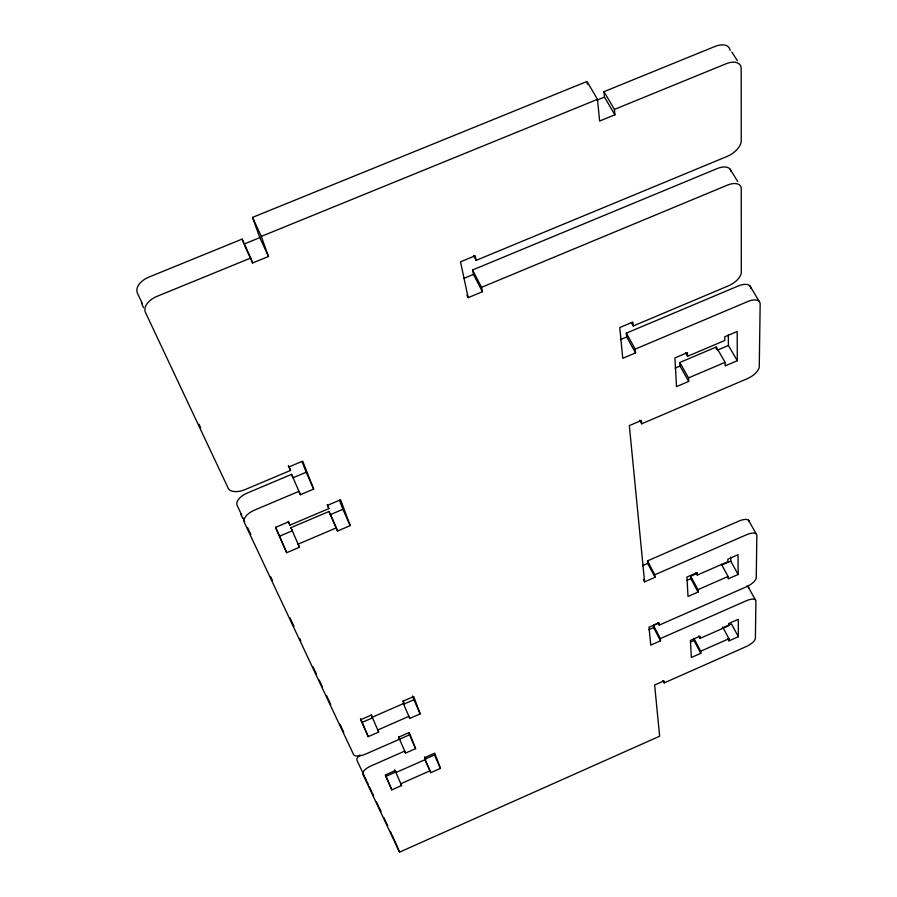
<?xml version="1.0" encoding="UTF-8"?>
<svg xmlns="http://www.w3.org/2000/svg" width="897" height="897" viewBox="0 0 897 897"><rect width="100%" height="100%" fill="white"/><g stroke="black" fill="none" stroke-linecap="round" stroke-linejoin="round"><path stroke-width="1.35" d="M398.739 736.493L399.86 739.038L399.03 737.009L409.267 732.501L415.603 748.636L405.556 753.054L404.76 751.081L371.123 765.881A10.988 4.238 -23.6 0 0 362.825 774.189L399.524 852.15L659.643 736.213L654.642 685.028L663.993 680.89L664.161 682.909L746.102 646.636A10.304 3.767 -28 0 0 755.386 638.35L755.913 601.08A10.719 4.07 -28.2 0 0 746.304 600.766L660.327 638.608L660.517 640.817L650.751 645.111L649.002 627.216L658.959 622.854L659.16 625.131L746.36 586.817A10.988 4.272 -28.4 0 0 756.249 577.758L756.855 535.431A11.459 4.631 -28.8 0 0 746.596 534.724L654.788 574.775L655.012 577.298L644.573 581.85L643.373 579.529M395.162 770.624L385.228 774.997L391.821 789.865L401.564 785.559L400.78 783.72L430.022 770.803L424.617 758.548M440.438 768.381L434.473 754.949L424.808 759.221L430.739 772.665L440.438 768.381L434.776 753.155L424.886 757.517L425.638 759.434L395.969 772.519L394.927 770.175M700.781 653.308L694.009 640.48L693.908 638.35L700.692 651.211L700.781 653.308L691.363 657.479L690.421 640.413L700.019 636.186L700.12 638.361L728.768 625.725L728.734 623.527L738.287 619.311L738.354 636.713L728.969 640.85L727.725 638.529M395.723 772.037L386.013 776.331L391.821 789.865M690.488 642.028L694.009 640.48M722.119 628.079L731.47 623.953L738.354 636.713M700.692 651.211L728.947 638.72L722.702 627.093M728.084 576.457L728.117 578.879L738.119 574.506L738.04 554.716L727.848 559.167L727.882 561.679L697.305 575.055L697.193 572.566L686.945 577.051L688.01 596.46L698.057 592.065L697.956 589.665L728.084 576.457L721.435 564.269M368.23 736.65L362.119 722.41L372.502 717.869L371.336 715.055L360.706 719.697L368.23 736.65L378.646 732.087L377.749 730.001L408.998 716.299L409.817 718.419L420.177 713.877L413.73 696.521L403.145 701.14L403.998 703.338L372.266 717.219M660.517 640.817L653.655 627.586L653.453 625.355L658.835 622.989M408.74 732.827L409.525 734.834L365.729 754.041A11.257 4.44 -23.6 0 1 353.575 754.545L244.298 522.413A14.43 7.299 -22.4 0 1 254.557 510.101L299.026 491.298L300.405 494.696L313.658 489.089L302.681 461.148L289.081 466.877L290.527 470.432L245.184 489.549A14.901 7.77 -22.2 0 1 228.242 488.304L145.471 312.47A17.312 10.472 -21 0 1 157.121 296.302L250.745 258.033L252.584 262.978L268.472 256.475L261.296 236.404L252.528 217.399L587.008 81.459L597.492 99.343L599.611 121.039L614.894 114.794L614.423 109.412L603.961 91.685L715.066 46.42A16.897 9.777 -34.9 0 1 730.124 50.423M648.8 629.716L653.655 627.586M698.057 592.065L690.858 578.61L690.735 576.188L696.991 573.452M403.56 704.28L413.898 699.761L412.497 695.994M687.102 580.247L690.858 578.61M722.063 564.953L730.775 561.141L730.741 557.149M655.012 577.298L647.712 563.417L647.477 560.872L738.971 521.045A11.414 4.698 -28.8 0 1 749.23 521.819M642.51 565.682L647.712 563.417M329.031 511.481L337.541 531.035L350.211 525.631L340.602 499.786L327.618 505.291L328.885 508.588L289.922 525.126L288.531 521.886L275.457 527.425L286.67 552.709L299.419 547.271L298.084 544.165L336.33 527.885L329.031 511.481L290.953 527.66L292.299 530.8L279.606 536.193L275.637 527.245M688.694 381.427L676.506 386.618L674.925 357.903L687.416 352.611L687.584 356.288L724.821 340.479L724.776 336.756L737.188 331.486L737.3 360.717L725.18 365.886L725.124 362.321L716.266 347.004L679.825 362.489L680.004 366.043L688.694 381.427L688.537 377.895L679.825 362.489M639.763 420.256L641.691 423.788L747.291 378.669A13.377 6.223 -30.5 0 0 759.266 366.626L760.163 304.027A14.094 6.873 -31.2 0 0 747.638 301.583L635.211 349.124L635.547 352.891L622.765 358.307L619.76 327.562L632.867 322.045L633.204 325.981L728.398 285.863A14.554 7.322 -31.4 0 0 741.292 272.273L741.258 188.718A15.541 8.264 -32.6 0 0 727.344 185.163L481.554 287.332L482.44 291.727L468.167 297.658L466.889 295.18M330.264 514.665L342.878 509.305L339.47 500.156M675.149 368.106L680.004 366.043M717.544 350.088L728.42 345.468L728.297 334.76M688.537 377.895L725.124 362.321M300.405 494.696L291.592 474.356L247.314 493.025A14.363 7.378 -22.3 0 0 237.144 505.37L241.775 515.226M635.547 352.891L626.711 336.969L626.353 333.157L738.309 285.941A14.027 6.952 -31.3 0 1 750.845 288.486M302.087 461.798L306.191 472.226L292.994 477.787L291.592 474.356M620.354 339.649L626.711 336.969M482.44 291.727L473.448 274.404L472.54 269.975L717.208 168.569A15.462 8.342 -32.8 0 1 731.055 171.417M463.682 278.451L473.448 274.404M473.672 255.679L476.116 260.365L727.041 156.47A16.112 8.824 -33.4 0 0 741.236 140.739L741.191 68.632A16.987 9.688 -34.7 0 0 726.077 63.777L614.423 109.412M250.745 258.033L242.134 239.107L148.992 277.05A17.211 10.562 -20.8 0 0 137.465 293.252L142.365 303.691M261.296 236.404L597.492 99.343M268.472 256.475L259.805 237.638L243.995 244.085L243.524 242.84M596.864 100.206L604.466 97.1L603.961 91.685M731.851 52.048L737.368 60.682M730.124 169.185L737.738 181.553M749.982 285.975L759.322 301.549M604.466 97.1L614.894 114.794M728.42 345.468L737.3 360.717M685.532 352.689L687.584 356.288M748.524 520.204L756.16 533.827M631.275 322.528L633.204 325.981M626.353 333.157L635.211 349.124M748.109 586.694L755.263 599.701M730.775 561.141L738.119 574.506M696.083 572.779L697.305 575.055M690.735 576.188L697.956 589.665M698.864 635.995L700.12 638.361M647.477 560.872L654.788 574.775M657.893 622.697L659.16 625.131M472.54 269.975L481.554 287.332M653.453 625.355L660.327 638.608M662.973 680.576L664.161 682.909M199.067 424.326L200.681 427.779M242.941 517.692L244.668 521.392M247.505 527.425L250.868 534.567M270.759 576.894L272.509 580.628M289.866 617.562L293.969 626.285M299.699 638.496L300.82 640.862M312.907 666.594L316.349 673.916M319.197 679.971L322.539 687.08M326.553 695.612L330.713 704.481M339.862 723.957L342.116 728.734M342.665 729.9L343.753 732.232M362.007 771.084L356.939 760.286A10.955 4.294 -23.6 0 1 359.966 755.016M362.511 772.138L364.496 776.365M364.989 777.407L366.458 780.547M366.951 781.59L368.409 784.684M369.373 786.747L371.762 791.827M372.356 793.083L373.533 795.594M376.46 801.817L378.758 806.706M379.33 807.917L381.034 811.55M383.826 817.503L387.683 825.7M390.374 831.429L391.44 833.705M391.978 834.838L394.086 839.334M244.567 245.341L252.584 262.978M342.878 509.305L350.211 525.631M327.17 504.753L328.885 508.588M413.898 699.761L420.177 713.877M306.191 472.226L313.658 489.089M360.482 718.721L362.119 722.41M402.944 700.949L403.998 703.338M403.258 703.304L409.817 718.419M424.539 756.956L425.638 759.434M409.525 734.834L415.603 748.636M288.374 465.521L290.527 470.432M405.556 753.054L398.705 737.233L399.322 738.736M288.251 521.269L289.922 525.126M290.953 527.66L299.419 547.271M371.235 714.819L378.646 732.087M394.904 770.03L401.564 785.559M279.606 536.193L286.67 552.709M394.635 840.612L399.524 852.15M240.721 513.869L242.504 518.141M141.457 302.838L143.464 307.649M336.33 527.885L337.541 531.035M430.022 770.803L430.739 772.665M242.134 239.107L243.412 242.526M252.528 217.399L259.805 237.638M468.167 297.658L460.509 261.834L475.186 255.757L476.116 260.365M587.143 82.849L587.288 84.228M644.573 581.85L629.335 425.604L641.4 420.446L641.691 423.788M716.266 347.004L716.311 349.404M728.947 638.72L728.969 640.85M746.64 586.133A10.686 4.126 -28.3 0 1 748.782 588.096"/></g></svg>
